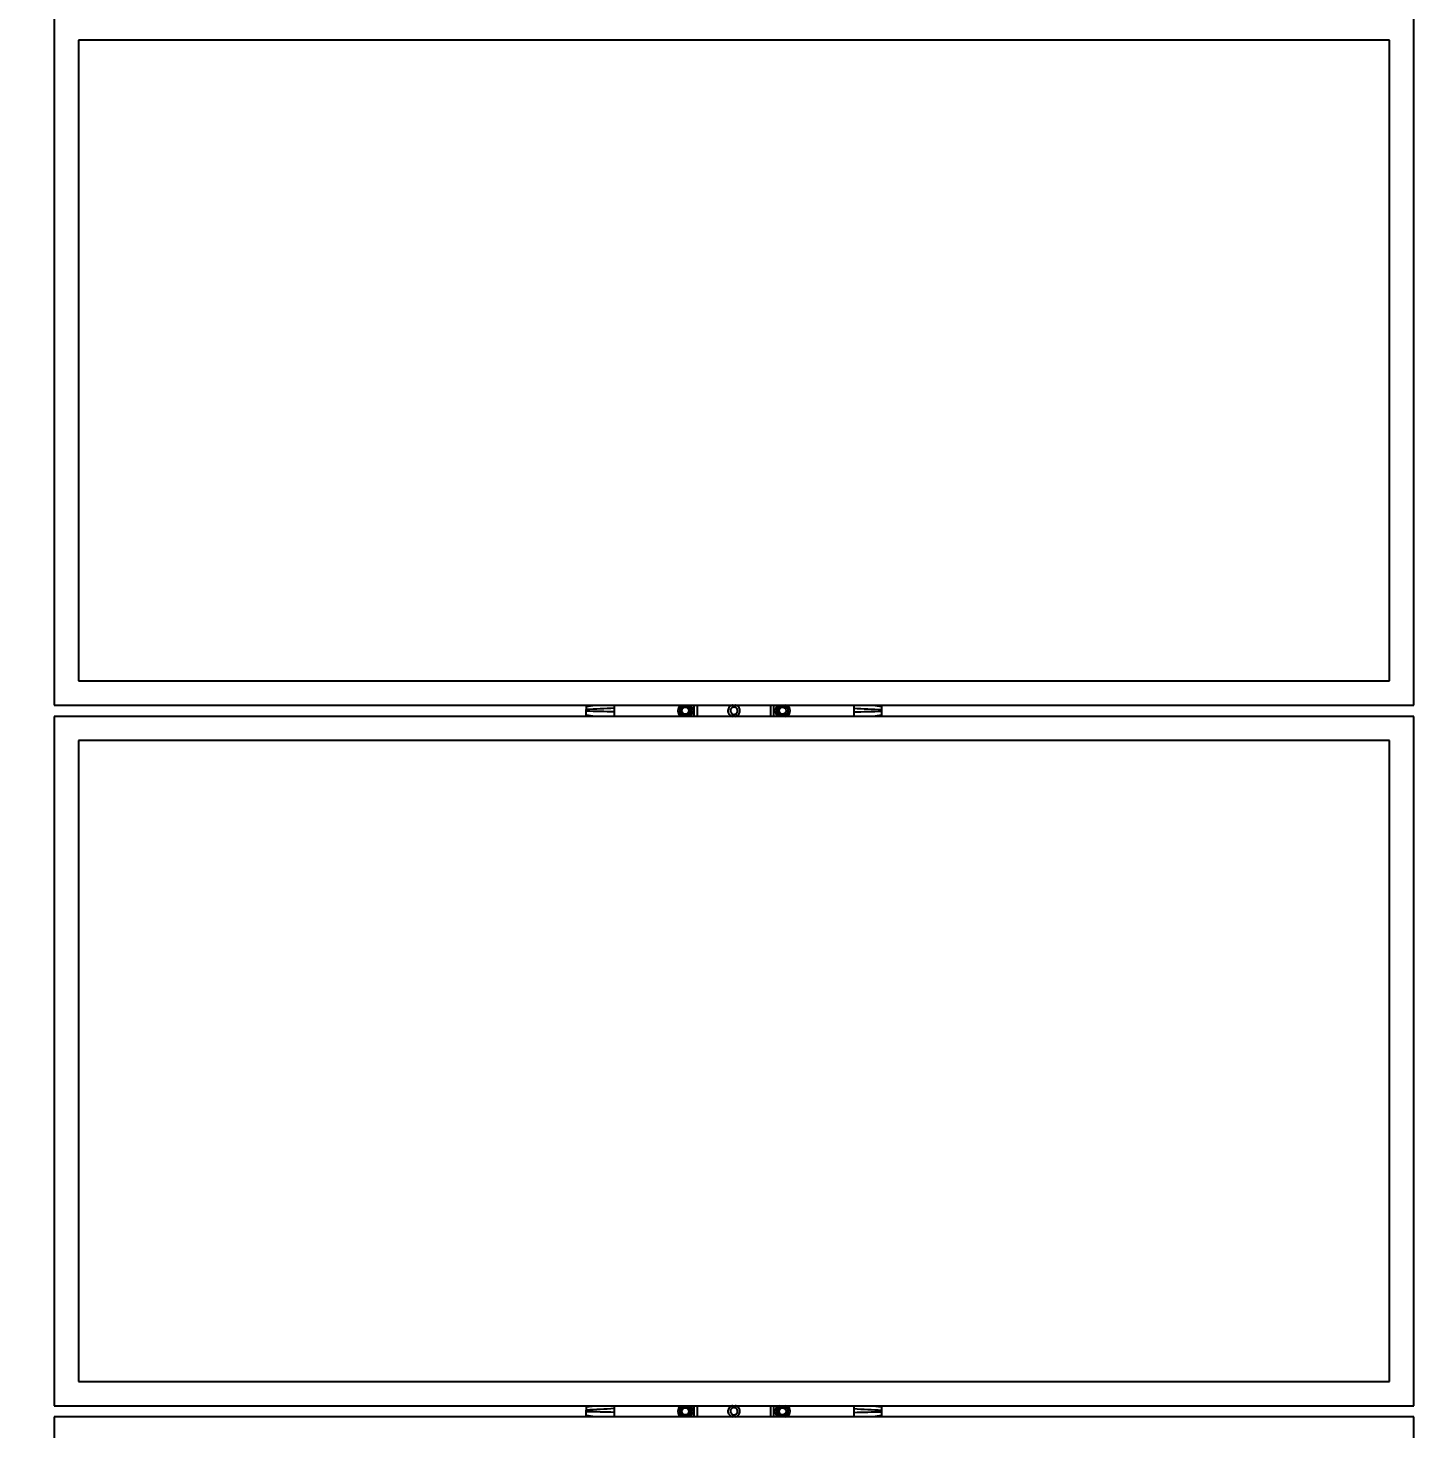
# Model space of a CAD drawing. Header units: feet. Extents: x -21 to 5170, y -254 to 1413.
# Drawn here: x 689.7 to 781.8, y -57.3 to 34.9 of the extents above; entities that cross this region are included whole.
import ezdxf
from ezdxf import colors
from ezdxf.entities.mleader import LeaderData, LeaderLine
from ezdxf.math import Vec2, Vec3

# ---------------------------------------------------------------- set-up
doc = ezdxf.new("R2010")
doc.units = ezdxf.units.FT
doc.header["$MEASUREMENT"] = 0
doc.layers.add('E-ARRY-TABL', color=9, linetype='Continuous')
doc.layers.add('G-NPLT', color=67, linetype='Continuous', plot=False)
doc.styles.add('NEI-A', font='arial.ttf')

msp = doc.modelspace()

# ---------------------------------------------------------------- linework, layer by layer
at = {"layer": 'E-ARRY-TABL'}
for p, q in [((691.43656, 35.73958), (691.43656, -9.67121)), ((780.97639, -9.67121), (780.97639, 35.73958)), ((693.03876, 34.13738), (693.03876, -8.06902)), ((779.37419, 34.13738), (693.03876, 34.13738)), ((779.37419, -8.06902), (779.37419, 34.13738)), ((693.03876, -8.06902), (779.37419, -8.06902)), ((691.43656, -9.67121), (780.97639, -9.67121)), ((726.47886, -9.75084), (727.06491, -9.67121)), ((732.66805, -9.67919), (732.67681, -9.67121)), ((733.04274, -9.67121), (733.17131, -9.74583)), ((733.18062, -9.67121), (733.20658, -9.68505)), ((739.07921, -9.67699), (739.08559, -9.67121)), ((745.34805, -9.67121), (745.93409, -9.75084)), ((691.43656, -10.40365), (691.43656, -55.81444)), ((780.97639, -10.40365), (691.43656, -10.40365)), ((727.06564, -10.40365), (726.47886, -10.32402)), ((733.33612, -10.39567), (733.32736, -10.40365)), ((739.23234, -10.40365), (739.20405, -10.38845)), ((739.37038, -10.40489), (739.23972, -10.32791)), ((739.74253, -10.39787), (739.73614, -10.40365)), ((745.93409, -10.32402), (745.34731, -10.40365)), ((780.97639, -55.81444), (780.97639, -10.40365)), ((779.37419, -12.00584), (693.03876, -12.00584)), ((693.03876, -12.00584), (693.03876, -54.21224)), ((779.37419, -54.21224), (779.37419, -12.00584)), ((693.03876, -54.21224), (779.37419, -54.21224)), ((691.43656, -55.81444), (780.97639, -55.81444)), ((726.47886, -55.89406), (727.06491, -55.81444)), ((732.66805, -55.82241), (732.67681, -55.81444)), ((733.04274, -55.81444), (733.17131, -55.88905)), ((733.18062, -55.81444), (733.20658, -55.82827)), ((739.07921, -55.82021), (739.08559, -55.81444)), ((745.34805, -55.81444), (745.93409, -55.89406)), ((691.43656, -56.54687), (691.43656, -101.95766)), ((780.97639, -56.54687), (691.43656, -56.54687)), ((727.06564, -56.54687), (726.47886, -56.46724)), ((733.33612, -56.53889), (733.32736, -56.54687)), ((739.23234, -56.54687), (739.20405, -56.53167)), ((739.36827, -56.54687), (739.23972, -56.47113)), ((739.74253, -56.5411), (739.73614, -56.54687)), ((745.93409, -56.46724), (745.34731, -56.54687)), ((780.97639, -101.95766), (780.97639, -56.54687))]:
    msp.add_line(p, q, dxfattribs=at)
for centre, radius in [((733.00209, -10.03743), 0.33715), ((733.00209, -10.03743), 0.24051), ((733.00209, -10.03743), 0.22889), ((739.41087, -10.03743), 0.33715), ((739.41087, -10.03743), 0.24051), ((739.41087, -10.03743), 0.22889), ((733.00209, -56.18065), 0.33715), ((733.00209, -56.18065), 0.24051), ((733.00209, -56.18065), 0.22889), ((739.41087, -56.18065), 0.33715), ((739.41087, -56.18065), 0.24051), ((739.41087, -56.18065), 0.22889)]:
    msp.add_circle(centre, radius, dxfattribs=at)
for centre, radius, start, end in [((733.00209, -10.03743), 0.48981, 132.9975613, 228.3883683), ((733.00209, -10.03743), 0.40742, 115.9892336, 244.0107664), ((733.00209, -10.03743), 0.40742, 295.9892336, 59.8725613), ((733.00209, -10.03743), 0.48981, 312.9975613, 48.3883881), ((739.41087, -10.03743), 0.48981, 132.6184959, 228.3883683), ((739.41087, -10.03743), 0.40742, 115.9892336, 239.4934959), ((739.41087, -10.03743), 0.40742, 295.9892336, 64.0107664), ((739.41087, -10.03743), 0.48981, 312.6184959, 48.3883881), ((733.00209, -56.18065), 0.48981, 132.9975613, 228.3883683), ((733.00209, -56.18065), 0.40742, 115.9892336, 244.0107664), ((733.00209, -56.18065), 0.40742, 295.9892336, 59.8725613), ((733.00209, -56.18065), 0.48981, 312.9975613, 48.3883881), ((739.41087, -56.18065), 0.48981, 132.6184959, 228.3883683), ((739.41087, -56.18065), 0.40742, 115.9892336, 239.4934959), ((739.41087, -56.18065), 0.40742, 295.9892336, 64.0107664), ((739.41087, -56.18065), 0.48981, 312.6184959, 48.3883881)]:
    msp.add_arc(centre, radius, start, end, dxfattribs=at)
for points, knots in [([(726.47886, -9.67121), (726.47886, -9.67968), (726.47886, -9.72136), (726.47886, -9.73777), (726.47886, -9.75084)], [0, 0, 0, 0, 0.20325176, 1, 1, 1, 1]), ([(726.47886, -9.75084), (726.47886, -9.76577), (726.47886, -9.79394), (726.47886, -9.82592), (726.47886, -9.85216), (726.47886, -9.89561), (726.47886, -9.93452), (726.47886, -9.95685), (726.47886, -9.9592)], [0, 0, 0, 0, 0.33678176, 0.63541447, 0.76243525, 0.8746394, 0.98681762, 1, 1, 1, 1]), ([(728.31681, -9.8619), (728.01073, -9.88227), (727.39861, -9.92302), (726.78543, -9.94714), (726.47886, -9.9592)], [0, 0, 0, 0, 0.50005003, 1, 1, 1, 1]), ([(726.47886, -10.06723), (726.47886, -10.064), (726.47886, -10.05945), (726.47886, -10.05223), (726.47886, -10.04776), (726.47886, -10.04414), (726.47886, -10.04269), (726.47886, -10.0398), (726.47886, -10.03503), (726.47886, -10.02838), (726.47886, -10.01981), (726.47886, -10.00624), (726.47886, -9.98572), (726.47886, -9.9689), (726.47886, -9.9592)], [0, 0, 0, 0, 0.08879268, 0.12526657, 0.19819658, 0.21143495, 0.2246733, 0.23791163, 0.29086497, 0.35553149, 0.42020743, 0.52626341, 0.72662599, 1, 1, 1, 1]), ([(728.31659, -10.11587), (728.01043, -10.10513), (727.39814, -10.08366), (726.78527, -10.07271), (726.47886, -10.06723)], [0, 0, 0, 0, 0.5000369, 1, 1, 1, 1]), ([(726.47886, -10.32402), (726.47886, -10.31897), (726.47886, -10.28947), (726.47886, -10.26297), (726.47886, -10.21728), (726.47886, -10.17535), (726.47886, -10.12413), (726.47886, -10.08637), (726.47886, -10.06723)], [0, 0, 0, 0, 0.10440808, 0.6100925, 0.71322901, 0.81638141, 0.90695804, 1, 1, 1, 1]), ([(728.31659, -10.11587), (728.3167, -10.14441), (728.31693, -10.20581), (728.31664, -10.29166), (728.31589, -10.36211), (728.31504, -10.39122), (728.31468, -10.40365)], [0, 0, 0, 0, 0.23768233, 0.51129798, 0.79146028, 1, 1, 1, 1]), ([(728.31469, -9.67121), (728.31504, -9.68371), (728.31584, -9.712), (728.31661, -9.77725), (728.31674, -9.8338), (728.31681, -9.8619)], [0, 0, 0, 0, 0.28487701, 0.64472297, 1, 1, 1, 1]), ([(728.31681, -9.8619), (728.31673, -9.90121), (728.31664, -9.94821), (728.31635, -10.00359), (728.3163, -10.0285), (728.31629, -10.04957), (728.31636, -10.06484), (728.31636, -10.07581), (728.31645, -10.09182), (728.31654, -10.10678), (728.31659, -10.11587)], [0, 0, 0, 0, 0.47390056, 0.56658419, 0.64609734, 0.76528998, 0.81285189, 0.82468891, 0.89350459, 1, 1, 1, 1]), ([(732.66451, -10.23133), (732.66458, -10.19972), (732.66472, -10.13591), (732.66487, -10.06996), (732.66494, -10.03668)], [0, 0, 0, 0, 0.49545796, 1, 1, 1, 1]), ([(732.66494, -10.03668), (732.66495, -10.03206), (732.6651, -9.96633), (732.66524, -9.90192), (732.66537, -9.84203)], [0, 0, 0, 0, 0.07022032, 1, 1, 1, 1]), ([(732.66537, -9.84203), (732.69278, -9.82628), (732.74811, -9.7945), (732.80531, -9.76165), (732.83416, -9.74508)], [0, 0, 0, 0, 0.49545796, 1, 1, 1, 1]), ([(732.83416, -9.74508), (732.83817, -9.74278), (732.88158, -9.71784), (732.92413, -9.6934), (732.96276, -9.67121)], [0, 0, 0, 0, 0.09219659, 1, 1, 1, 1]), ([(733.17131, -9.74583), (733.18516, -9.75387), (733.24214, -9.78693), (733.29765, -9.81915), (733.33967, -9.84353)], [0, 0, 0, 0, 0.24316571, 1, 1, 1, 1]), ([(733.33923, -10.03818), (733.33922, -10.04279), (733.33908, -10.10853), (733.33893, -10.17294), (733.3388, -10.23283)], [0, 0, 0, 0, 0.07022032, 1, 1, 1, 1]), ([(733.33967, -9.84353), (733.3396, -9.87514), (733.33945, -9.93894), (733.33931, -10.0049), (733.33923, -10.03818)], [0, 0, 0, 0, 0.49545796, 1, 1, 1, 1]), ([(733.56953, -9.67121), (733.56975, -9.69977), (733.5716, -9.9439), (733.57027, -10.18805), (733.5691, -10.40365)], [0, 0, 0, 0, 0.11695965, 1, 1, 1, 1]), ([(733.7978, -10.40365), (733.79862, -10.18758), (733.79954, -9.94343), (733.79807, -9.6993), (733.7979, -9.67121)], [0, 0, 0, 0, 0.88496735, 1, 1, 1, 1]), ([(736.13535, -9.67121), (736.11578, -9.67346), (736.05271, -9.68068), (735.95766, -9.73606), (735.86635, -9.82942), (735.81334, -9.94936), (735.80502, -10.07868), (735.84196, -10.20317), (735.91979, -10.3074), (736.01958, -10.37991), (736.09556, -10.39647), (736.12849, -10.40365)], [0, 0, 0, 0, 0.05546714, 0.17874011, 0.30106824, 0.42207478, 0.54148605, 0.66055055, 0.78149386, 0.90531594, 1, 1, 1, 1]), ([(736.4382, -9.9852), (736.44155, -10.01166), (736.44724, -10.05646), (736.42984, -10.12678), (736.3944, -10.1901), (736.33358, -10.24336), (736.25877, -10.27374), (736.17772, -10.2778), (736.09973, -10.25472), (736.03404, -10.20728), (735.98781, -10.14113), (735.96582, -10.0633), (735.97073, -9.98231), (735.99184, -9.93225), (736.02041, -9.8874), (736.05667, -9.84732), (736.12746, -9.80869), (736.20735, -9.79536), (736.28758, -9.80927), (736.35801, -9.849), (736.41306, -9.90916), (736.42984, -9.9599), (736.4382, -9.9852)], [0, 0, 0, 0, 0.05318276, 0.09005186, 0.14393099, 0.19750813, 0.25069383, 0.30399741, 0.357752, 0.41158851, 0.46500708, 0.51815786, 0.57160806, 0.62534802, 0.6254612, 0.67918991, 0.73247166, 0.7856688, 0.83927645, 0.89315627, 0.94674062, 1, 1, 1, 1]), ([(736.60016, -10.08015), (736.60085, -10.03775), (736.60224, -9.95265), (736.54818, -9.83277), (736.45881, -9.73847), (736.36256, -9.68144), (736.29774, -9.6737), (736.27686, -9.67121)], [0, 0, 0, 0, 0.21832836, 0.43818827, 0.66225644, 0.89122321, 1, 1, 1, 1]), ([(736.29863, -10.40365), (736.33846, -10.39125), (736.42004, -10.36588), (736.51859, -10.28037), (736.58087, -10.1801), (736.59461, -10.10893), (736.60016, -10.08015)], [0, 0, 0, 0, 0.26374459, 0.54015918, 0.81403697, 1, 1, 1, 1]), ([(738.61501, -9.67121), (738.61433, -9.89053), (738.61358, -10.13468), (738.61485, -10.37881), (738.61498, -10.40365)], [0, 0, 0, 0, 0.89827738, 1, 1, 1, 1]), ([(738.84341, -10.40365), (738.84321, -10.37831), (738.84133, -10.13418), (738.84267, -9.89003), (738.84387, -9.67121)], [0, 0, 0, 0, 0.10376783, 1, 1, 1, 1]), ([(739.07201, -10.22909), (739.07229, -10.19748), (739.07286, -10.13368), (739.07344, -10.06773), (739.07373, -10.03445)], [0, 0, 0, 0, 0.49545796, 1, 1, 1, 1]), ([(739.07373, -10.03445), (739.07377, -10.02983), (739.07435, -9.9641), (739.07492, -9.89969), (739.07545, -9.8398)], [0, 0, 0, 0, 0.07022032, 1, 1, 1, 1]), ([(739.07545, -9.8398), (739.10297, -9.82424), (739.15851, -9.79283), (739.21592, -9.76036), (739.24488, -9.74397)], [0, 0, 0, 0, 0.49545796, 1, 1, 1, 1]), ([(739.24488, -9.74397), (739.2489, -9.7417), (739.29233, -9.71713), (739.33489, -9.69306), (739.37352, -9.67121)], [0, 0, 0, 0, 0.09251655, 1, 1, 1, 1]), ([(739.45347, -9.67121), (739.48237, -9.68824), (739.52473, -9.7132), (739.56821, -9.73882), (739.58202, -9.74695)], [0, 0, 0, 0, 0.68234647, 1, 1, 1, 1]), ([(739.58202, -9.74695), (739.626, -9.77287), (739.68279, -9.80633), (739.73741, -9.83851), (739.74972, -9.84576)], [0, 0, 0, 0, 0.77461933, 1, 1, 1, 1]), ([(739.748, -10.04041), (739.74796, -10.04503), (739.74738, -10.11075), (739.74681, -10.17517), (739.74628, -10.23505)], [0, 0, 0, 0, 0.07022032, 1, 1, 1, 1]), ([(739.74972, -9.84576), (739.74944, -9.87738), (739.74888, -9.94118), (739.7483, -10.00713), (739.748, -10.04041)], [0, 0, 0, 0, 0.49545796, 1, 1, 1, 1]), ([(744.09636, -10.11587), (744.09624, -10.1489), (744.09599, -10.22002), (744.09649, -10.31449), (744.09733, -10.37851), (744.09814, -10.39863), (744.09834, -10.40365)], [0, 0, 0, 0, 0.27287863, 0.58761891, 0.89709364, 1, 1, 1, 1]), ([(744.09835, -9.67121), (744.09815, -9.67624), (744.09735, -9.6964), (744.09645, -9.75965), (744.09625, -9.82762), (744.09614, -9.8619)], [0, 0, 0, 0, 0.14153086, 0.56714468, 1, 1, 1, 1]), ([(744.09614, -9.8619), (744.09622, -9.90121), (744.09632, -9.94821), (744.0966, -10.00359), (744.09665, -10.0285), (744.09666, -10.04957), (744.0966, -10.06484), (744.09659, -10.07581), (744.09651, -10.09182), (744.09642, -10.10678), (744.09636, -10.11587)], [0, 0, 0, 0, 0.47390056, 0.56658419, 0.64609734, 0.76528998, 0.81285189, 0.82468891, 0.89350459, 1, 1, 1, 1]), ([(744.09614, -9.8619), (744.40223, -9.88227), (745.01434, -9.92302), (745.62753, -9.94714), (745.93409, -9.9592)], [0, 0, 0, 0, 0.50005003, 1, 1, 1, 1]), ([(744.09636, -10.11587), (744.40253, -10.10513), (745.01481, -10.08366), (745.62768, -10.07271), (745.93409, -10.06723)], [0, 0, 0, 0, 0.5000369, 1, 1, 1, 1]), ([(745.93409, -9.75084), (745.93409, -9.73712), (745.93409, -9.72058), (745.93409, -9.67841), (745.93409, -9.67121)], [0, 0, 0, 0, 0.82924583, 1, 1, 1, 1]), ([(745.93409, -9.75084), (745.93409, -9.76591), (745.93409, -9.79572), (745.93409, -9.82472), (745.93409, -9.85931), (745.93409, -9.90535), (745.93409, -9.94201), (745.93409, -9.9592)], [0, 0, 0, 0, 0.33226531, 0.65749152, 0.78830451, 0.90070504, 1, 1, 1, 1]), ([(745.93409, -9.9592), (745.93409, -9.97251), (745.93409, -9.99099), (745.93409, -10.01132), (745.93409, -10.01931), (745.93409, -10.02729), (745.93409, -10.0346), (745.93409, -10.04125), (745.93409, -10.04291), (745.93409, -10.04524), (745.93409, -10.04823), (745.93409, -10.05354), (745.93409, -10.05989), (745.93409, -10.06488), (745.93409, -10.06723)], [0, 0, 0, 0, 0.37846039, 0.52505981, 0.56152037, 0.59798215, 0.74387586, 0.76219315, 0.78042261, 0.78953734, 0.82599699, 0.8624566, 0.93540184, 1, 1, 1, 1]), ([(745.93409, -10.06723), (745.93409, -10.08593), (745.93409, -10.12585), (745.93409, -10.1788), (745.93409, -10.22225), (745.93409, -10.2492), (745.93409, -10.28094), (745.93409, -10.30927), (745.93409, -10.32402)], [0, 0, 0, 0, 0.0909871, 0.19422226, 0.29748069, 0.41285151, 0.69427365, 1, 1, 1, 1]), ([(726.47886, -10.32402), (726.47886, -10.33774), (726.47886, -10.35428), (726.47886, -10.39645), (726.47886, -10.40365)], [0, 0, 0, 0, 0.82924583, 1, 1, 1, 1]), ([(732.83286, -10.32903), (732.78871, -10.30341), (732.7317, -10.27033), (732.67687, -10.2385), (732.66451, -10.23133)], [0, 0, 0, 0, 0.77461933, 1, 1, 1, 1]), ([(732.96144, -10.40365), (732.93258, -10.3869), (732.89021, -10.36231), (732.84673, -10.33708), (732.83286, -10.32903)], [0, 0, 0, 0, 0.68117419, 1, 1, 1, 1]), ([(733.17001, -10.32978), (733.16601, -10.33208), (733.12259, -10.35702), (733.08004, -10.38146), (733.04142, -10.40365)], [0, 0, 0, 0, 0.09219659, 1, 1, 1, 1]), ([(733.3388, -10.23283), (733.31139, -10.24858), (733.25606, -10.28036), (733.19887, -10.31321), (733.17001, -10.32978)], [0, 0, 0, 0, 0.49545796, 1, 1, 1, 1]), ([(739.23972, -10.32791), (739.22592, -10.31977), (739.16917, -10.28634), (739.11387, -10.25375), (739.07201, -10.22909)], [0, 0, 0, 0, 0.24316571, 1, 1, 1, 1]), ([(739.57685, -10.33089), (739.57284, -10.33316), (739.5294, -10.35773), (739.48684, -10.3818), (739.44822, -10.40365)], [0, 0, 0, 0, 0.09251655, 1, 1, 1, 1]), ([(739.74628, -10.23505), (739.71877, -10.25062), (739.66323, -10.28203), (739.60582, -10.3145), (739.57685, -10.33089)], [0, 0, 0, 0, 0.49545796, 1, 1, 1, 1]), ([(745.93409, -10.40365), (745.93409, -10.39517), (745.93409, -10.3535), (745.93409, -10.33709), (745.93409, -10.32402)], [0, 0, 0, 0, 0.20325176, 1, 1, 1, 1]), ([(726.47886, -55.81444), (726.47886, -55.82291), (726.47886, -55.86459), (726.47886, -55.88099), (726.47886, -55.89406)], [0, 0, 0, 0, 0.20325176, 1, 1, 1, 1]), ([(726.47886, -55.89406), (726.47886, -55.90899), (726.47886, -55.93716), (726.47886, -55.96915), (726.47886, -55.99538), (726.47886, -56.03883), (726.47886, -56.07774), (726.47886, -56.10007), (726.47886, -56.10242)], [0, 0, 0, 0, 0.33678176, 0.63541447, 0.76243525, 0.8746394, 0.98681762, 1, 1, 1, 1]), ([(728.31681, -56.00512), (728.01073, -56.02549), (727.39861, -56.06624), (726.78543, -56.09036), (726.47886, -56.10242)], [0, 0, 0, 0, 0.50005003, 1, 1, 1, 1]), ([(726.47886, -56.21045), (726.47886, -56.20723), (726.47886, -56.20268), (726.47886, -56.19545), (726.47886, -56.19098), (726.47886, -56.18736), (726.47886, -56.18591), (726.47886, -56.18302), (726.47886, -56.17825), (726.47886, -56.17161), (726.47886, -56.16303), (726.47886, -56.14946), (726.47886, -56.12895), (726.47886, -56.11213), (726.47886, -56.10242)], [0, 0, 0, 0, 0.08879268, 0.12526657, 0.19819658, 0.21143495, 0.2246733, 0.23791163, 0.29086497, 0.35553149, 0.42020743, 0.52626341, 0.72662599, 1, 1, 1, 1]), ([(728.31659, -56.25909), (728.01043, -56.24835), (727.39814, -56.22689), (726.78527, -56.21593), (726.47886, -56.21045)], [0, 0, 0, 0, 0.5000369, 1, 1, 1, 1]), ([(726.47886, -56.46724), (726.47886, -56.46219), (726.47886, -56.43269), (726.47886, -56.40619), (726.47886, -56.3605), (726.47886, -56.31858), (726.47886, -56.26735), (726.47886, -56.22959), (726.47886, -56.21045)], [0, 0, 0, 0, 0.10440808, 0.6100925, 0.71322901, 0.81638141, 0.90695804, 1, 1, 1, 1]), ([(728.31659, -56.25909), (728.3167, -56.28763), (728.31693, -56.34903), (728.31664, -56.43488), (728.31589, -56.50534), (728.31504, -56.53445), (728.31468, -56.54687)], [0, 0, 0, 0, 0.23768233, 0.51129798, 0.79146028, 1, 1, 1, 1]), ([(728.31469, -55.81444), (728.31504, -55.82694), (728.31584, -55.85523), (728.31661, -55.92047), (728.31674, -55.97702), (728.31681, -56.00512)], [0, 0, 0, 0, 0.28487701, 0.64472297, 1, 1, 1, 1]), ([(728.31681, -56.00512), (728.31673, -56.04443), (728.31664, -56.09143), (728.31635, -56.14681), (728.3163, -56.17172), (728.31629, -56.19279), (728.31636, -56.20806), (728.31636, -56.21903), (728.31645, -56.23505), (728.31654, -56.25), (728.31659, -56.25909)], [0, 0, 0, 0, 0.47390056, 0.56658419, 0.64609734, 0.76528998, 0.81285189, 0.82468891, 0.89350459, 1, 1, 1, 1]), ([(732.66451, -56.37455), (732.66458, -56.34294), (732.66472, -56.27914), (732.66487, -56.21318), (732.66494, -56.1799)], [0, 0, 0, 0, 0.49545796, 1, 1, 1, 1]), ([(732.66494, -56.1799), (732.66495, -56.17529), (732.6651, -56.10956), (732.66524, -56.04514), (732.66537, -55.98525)], [0, 0, 0, 0, 0.07022032, 1, 1, 1, 1]), ([(732.66537, -55.98525), (732.69278, -55.96951), (732.74811, -55.93773), (732.80531, -55.90487), (732.83416, -55.8883)], [0, 0, 0, 0, 0.49545796, 1, 1, 1, 1]), ([(732.83416, -55.8883), (732.83817, -55.886), (732.88158, -55.86106), (732.92413, -55.83662), (732.96276, -55.81444)], [0, 0, 0, 0, 0.09219659, 1, 1, 1, 1]), ([(733.17131, -55.88905), (733.18516, -55.89709), (733.24214, -55.93015), (733.29765, -55.96237), (733.33967, -55.98675)], [0, 0, 0, 0, 0.24316571, 1, 1, 1, 1]), ([(733.33923, -56.1814), (733.33922, -56.18602), (733.33908, -56.25175), (733.33893, -56.31616), (733.3388, -56.37605)], [0, 0, 0, 0, 0.07022032, 1, 1, 1, 1]), ([(733.33967, -55.98675), (733.3396, -56.01836), (733.33945, -56.08217), (733.33931, -56.14812), (733.33923, -56.1814)], [0, 0, 0, 0, 0.49545796, 1, 1, 1, 1]), ([(733.56953, -55.81444), (733.56975, -55.84299), (733.5716, -56.08712), (733.57027, -56.33127), (733.5691, -56.54687)], [0, 0, 0, 0, 0.11695965, 1, 1, 1, 1]), ([(733.7978, -56.54687), (733.79862, -56.3308), (733.79954, -56.08665), (733.79807, -55.84252), (733.7979, -55.81444)], [0, 0, 0, 0, 0.88496735, 1, 1, 1, 1]), ([(736.13535, -55.81444), (736.11578, -55.81668), (736.05271, -55.8239), (735.95766, -55.87928), (735.86635, -55.97264), (735.81334, -56.09258), (735.80502, -56.22191), (735.84196, -56.34639), (735.91979, -56.45062), (736.01958, -56.52313), (736.09556, -56.53969), (736.12849, -56.54687)], [0, 0, 0, 0, 0.05546714, 0.17874011, 0.30106824, 0.42207478, 0.54148605, 0.66055055, 0.78149386, 0.90531594, 1, 1, 1, 1]), ([(736.4382, -56.12842), (736.44155, -56.15488), (736.44724, -56.19969), (736.42984, -56.27001), (736.3944, -56.33333), (736.33358, -56.38659), (736.25877, -56.41697), (736.17772, -56.42103), (736.09973, -56.39794), (736.03404, -56.3505), (735.98781, -56.28436), (735.96582, -56.20653), (735.97073, -56.12553), (735.99184, -56.07547), (736.02041, -56.03062), (736.05667, -55.99054), (736.12746, -55.95191), (736.20735, -55.93858), (736.28758, -55.95249), (736.35801, -55.99222), (736.41306, -56.05238), (736.42984, -56.10313), (736.4382, -56.12842)], [0, 0, 0, 0, 0.05318276, 0.09005186, 0.14393099, 0.19750813, 0.25069383, 0.30399741, 0.357752, 0.41158851, 0.46500708, 0.51815786, 0.57160806, 0.62534802, 0.6254612, 0.67918991, 0.73247166, 0.7856688, 0.83927645, 0.89315627, 0.94674062, 1, 1, 1, 1]), ([(736.60016, -56.22337), (736.60085, -56.18097), (736.60224, -56.09588), (736.54818, -55.97599), (736.45881, -55.88169), (736.36256, -55.82466), (736.29774, -55.81693), (736.27686, -55.81444)], [0, 0, 0, 0, 0.21832836, 0.43818827, 0.66225644, 0.89122321, 1, 1, 1, 1]), ([(736.29863, -56.54687), (736.33846, -56.53448), (736.42004, -56.5091), (736.51859, -56.42359), (736.58087, -56.32332), (736.59461, -56.25215), (736.60016, -56.22337)], [0, 0, 0, 0, 0.26374459, 0.54015918, 0.81403697, 1, 1, 1, 1]), ([(738.61501, -55.81444), (738.61433, -56.03375), (738.61358, -56.2779), (738.61485, -56.52203), (738.61498, -56.54687)], [0, 0, 0, 0, 0.89827738, 1, 1, 1, 1]), ([(738.84341, -56.54687), (738.84321, -56.52154), (738.84133, -56.27741), (738.84267, -56.03325), (738.84387, -55.81444)], [0, 0, 0, 0, 0.10376783, 1, 1, 1, 1]), ([(739.07201, -56.37232), (739.07229, -56.34071), (739.07286, -56.2769), (739.07344, -56.21095), (739.07373, -56.17767)], [0, 0, 0, 0, 0.49545796, 1, 1, 1, 1]), ([(739.07373, -56.17767), (739.07377, -56.17306), (739.07435, -56.10733), (739.07492, -56.04292), (739.07545, -55.98303)], [0, 0, 0, 0, 0.07022032, 1, 1, 1, 1]), ([(739.07545, -55.98303), (739.10297, -55.96746), (739.15851, -55.93605), (739.21592, -55.90358), (739.24488, -55.8872)], [0, 0, 0, 0, 0.49545796, 1, 1, 1, 1]), ([(739.24488, -55.8872), (739.2489, -55.88492), (739.29233, -55.86036), (739.33489, -55.83628), (739.37352, -55.81444)], [0, 0, 0, 0, 0.09251655, 1, 1, 1, 1]), ([(739.45347, -55.81444), (739.48237, -55.83147), (739.52473, -55.85643), (739.56821, -55.88204), (739.58202, -55.89018)], [0, 0, 0, 0, 0.68234647, 1, 1, 1, 1]), ([(739.58202, -55.89018), (739.626, -55.91609), (739.68279, -55.94955), (739.73741, -55.98173), (739.74972, -55.98899)], [0, 0, 0, 0, 0.77461933, 1, 1, 1, 1]), ([(739.748, -56.18363), (739.74796, -56.18825), (739.74738, -56.25398), (739.74681, -56.31839), (739.74628, -56.37828)], [0, 0, 0, 0, 0.07022032, 1, 1, 1, 1]), ([(739.74972, -55.98899), (739.74944, -56.0206), (739.74888, -56.0844), (739.7483, -56.15036), (739.748, -56.18363)], [0, 0, 0, 0, 0.49545796, 1, 1, 1, 1]), ([(744.09636, -56.25909), (744.09624, -56.29212), (744.09599, -56.36325), (744.09649, -56.45771), (744.09733, -56.52173), (744.09814, -56.54185), (744.09834, -56.54687)], [0, 0, 0, 0, 0.27287863, 0.58761891, 0.89709364, 1, 1, 1, 1]), ([(744.09835, -55.81444), (744.09815, -55.81947), (744.09735, -55.83962), (744.09645, -55.90288), (744.09625, -55.97085), (744.09614, -56.00512)], [0, 0, 0, 0, 0.14153086, 0.56714468, 1, 1, 1, 1]), ([(744.09614, -56.00512), (744.09622, -56.04443), (744.09632, -56.09143), (744.0966, -56.14681), (744.09665, -56.17172), (744.09666, -56.19279), (744.0966, -56.20806), (744.09659, -56.21903), (744.09651, -56.23505), (744.09642, -56.25), (744.09636, -56.25909)], [0, 0, 0, 0, 0.47390056, 0.56658419, 0.64609734, 0.76528998, 0.81285189, 0.82468891, 0.89350459, 1, 1, 1, 1]), ([(744.09614, -56.00512), (744.40223, -56.02549), (745.01434, -56.06624), (745.62753, -56.09036), (745.93409, -56.10242)], [0, 0, 0, 0, 0.50005003, 1, 1, 1, 1]), ([(744.09636, -56.25909), (744.40253, -56.24835), (745.01481, -56.22689), (745.62768, -56.21593), (745.93409, -56.21045)], [0, 0, 0, 0, 0.5000369, 1, 1, 1, 1]), ([(745.93409, -55.89406), (745.93409, -55.88034), (745.93409, -55.8638), (745.93409, -55.82164), (745.93409, -55.81444)], [0, 0, 0, 0, 0.82924583, 1, 1, 1, 1]), ([(745.93409, -55.89406), (745.93409, -55.90913), (745.93409, -55.93895), (745.93409, -55.96794), (745.93409, -56.00253), (745.93409, -56.04858), (745.93409, -56.08523), (745.93409, -56.10242)], [0, 0, 0, 0, 0.33226531, 0.65749152, 0.78830451, 0.90070504, 1, 1, 1, 1]), ([(745.93409, -56.10242), (745.93409, -56.11574), (745.93409, -56.13421), (745.93409, -56.15454), (745.93409, -56.16253), (745.93409, -56.17051), (745.93409, -56.17782), (745.93409, -56.18447), (745.93409, -56.18614), (745.93409, -56.18846), (745.93409, -56.19145), (745.93409, -56.19677), (745.93409, -56.20311), (745.93409, -56.20811), (745.93409, -56.21045)], [0, 0, 0, 0, 0.37846039, 0.52505981, 0.56152037, 0.59798215, 0.74387586, 0.76219315, 0.78042261, 0.78953734, 0.82599699, 0.8624566, 0.93540184, 1, 1, 1, 1]), ([(745.93409, -56.21045), (745.93409, -56.22916), (745.93409, -56.26908), (745.93409, -56.32202), (745.93409, -56.36547), (745.93409, -56.39243), (745.93409, -56.42416), (745.93409, -56.45249), (745.93409, -56.46724)], [0, 0, 0, 0, 0.0909871, 0.19422226, 0.29748069, 0.41285151, 0.69427365, 1, 1, 1, 1]), ([(726.47886, -56.46724), (726.47886, -56.48096), (726.47886, -56.49751), (726.47886, -56.53967), (726.47886, -56.54687)], [0, 0, 0, 0, 0.82924583, 1, 1, 1, 1]), ([(732.83286, -56.47226), (732.78871, -56.44663), (732.7317, -56.41355), (732.67687, -56.38173), (732.66451, -56.37455)], [0, 0, 0, 0, 0.77461933, 1, 1, 1, 1]), ([(732.96144, -56.54687), (732.93258, -56.53012), (732.89021, -56.50553), (732.84673, -56.4803), (732.83286, -56.47226)], [0, 0, 0, 0, 0.68117419, 1, 1, 1, 1]), ([(733.17001, -56.473), (733.16601, -56.4753), (733.12259, -56.50024), (733.08004, -56.52468), (733.04142, -56.54687)], [0, 0, 0, 0, 0.09219659, 1, 1, 1, 1]), ([(733.3388, -56.37605), (733.31139, -56.3918), (733.25606, -56.42358), (733.19887, -56.45643), (733.17001, -56.473)], [0, 0, 0, 0, 0.49545796, 1, 1, 1, 1]), ([(739.23972, -56.47113), (739.22592, -56.463), (739.16917, -56.42956), (739.11387, -56.39698), (739.07201, -56.37232)], [0, 0, 0, 0, 0.24316571, 1, 1, 1, 1]), ([(739.57685, -56.47411), (739.57284, -56.47638), (739.5294, -56.50095), (739.48684, -56.52502), (739.44822, -56.54687)], [0, 0, 0, 0, 0.09251655, 1, 1, 1, 1]), ([(739.74628, -56.37828), (739.71877, -56.39384), (739.66323, -56.42525), (739.60582, -56.45773), (739.57685, -56.47411)], [0, 0, 0, 0, 0.49545796, 1, 1, 1, 1]), ([(745.93409, -56.54687), (745.93409, -56.5384), (745.93409, -56.49672), (745.93409, -56.48031), (745.93409, -56.46724)], [0, 0, 0, 0, 0.20325176, 1, 1, 1, 1])]:
    msp.add_open_spline(points, degree=3, knots=knots, dxfattribs=at)

# ---------------------------------------------------------------- next in the draw order: leaders
at = {"layer": 'G-NPLT'}
ml = msp.add_multileader_mtext('Standard', dxfattribs=at)
ml.set_content('\\A1;NEXTRACKER', color=256, style='NEI-A')
ml.set_leader_properties()
ml.build(insert=Vec2(0, 0))
ml.multileader.update_dxf_attribs({"dogleg_length": 0.89968, "arrow_head_size": 64.60241})
ctx = ml.context
ctx.base_point, ctx.char_height, ctx.arrow_head_size, ctx.landing_gap_size, ctx.plane_origin = Vec3(548.11818, -201.63335), 43.068273, 64.60241, 33.07065, Vec3(16248.8215, -11812.68326)
notes = []
notes.append((ctx, [(0, (0, 0, 0), (0, 0), (1, 0), 1, [])]))
ctx.mtext.insert, ctx.mtext.width, ctx.mtext.flow_direction = Vec3(581.18883, -179.73199), 410.8719117, 5
ctx.mtext.has_bg_fill, ctx.mtext.bg_color, ctx.mtext.bg_scale_factor, ctx.mtext.bg_transparency, ctx.mtext.use_window_bg_color = 1, -1073741824, 1.5, 0, 1
for ctx, leaders in notes:
    for number, flags, end, landing, length, lines in leaders:
        leader = LeaderData()
        leader.index, (leader.has_last_leader_line, leader.has_dogleg_vector, leader.attachment_direction) = number, flags
        leader.last_leader_point, leader.dogleg_vector, leader.dogleg_length = Vec3(end), Vec3(landing), length
        for number, points, colour, breaks in lines:
            line = LeaderLine()
            line.index, line.vertices, line.color, line.breaks = number, Vec3.list(points), colors.encode_raw_color(colour), breaks
            leader.lines.append(line)
        ctx.leaders.append(leader)

# ---------------------------------------------------------------- next in the draw order: leaders
ml = msp.add_multileader_mtext('Standard', dxfattribs=at)
ml.set_content('\\A1;ATI', color=256, style='NEI-A')
ml.set_leader_properties()
ml.build(insert=Vec2(0, 0))
ml.multileader.update_dxf_attribs({"dogleg_length": 0.89968, "arrow_head_size": 64.60241})
ctx = ml.context
ctx.base_point, ctx.char_height, ctx.arrow_head_size, ctx.landing_gap_size, ctx.plane_origin = Vec3(2046.95625, -210.91911), 43.068273, 64.60241, 33.07065, Vec3(17655.77939, -11807.0407)
notes = []
notes.append((ctx, [(0, (0, 0, 0), (0, 0), (1, 0), 1, [])]))
ctx.mtext.insert, ctx.mtext.width, ctx.mtext.flow_direction = Vec3(2080.0269, -189.38498), 97.1085959, 5
ctx.mtext.has_bg_fill, ctx.mtext.bg_color, ctx.mtext.bg_scale_factor, ctx.mtext.bg_transparency, ctx.mtext.use_window_bg_color = 1, -1073741824, 1.5, 0, 1
for ctx, leaders in notes:
    for number, flags, end, landing, length, lines in leaders:
        leader = LeaderData()
        leader.index, (leader.has_last_leader_line, leader.has_dogleg_vector, leader.attachment_direction) = number, flags
        leader.last_leader_point, leader.dogleg_vector, leader.dogleg_length = Vec3(end), Vec3(landing), length
        for number, points, colour, breaks in lines:
            line = LeaderLine()
            line.index, line.vertices, line.color, line.breaks = number, Vec3.list(points), colors.encode_raw_color(colour), breaks
            leader.lines.append(line)
        ctx.leaders.append(leader)

# ---------------------------------------------------------------- next in the draw order: leaders
ml = msp.add_multileader_mtext('Standard', dxfattribs=at)
ml.set_content('\\A1;GAMECHANGE', color=256, style='NEI-A')
ml.set_leader_properties()
ml.build(insert=Vec2(0, 0))
ml.multileader.update_dxf_attribs({"dogleg_length": 0.89968, "arrow_head_size": 64.60241})
ctx = ml.context
ctx.base_point, ctx.char_height, ctx.arrow_head_size, ctx.landing_gap_size, ctx.plane_origin = Vec3(3193.50933, -201.22638), 43.068273, 64.60241, 33.07065, Vec3(19000.63376, -11807.0407)
notes = []
notes.append((ctx, [(0, (0, 0, 0), (0, 0), (1, 0), 1, [])]))
ctx.mtext.insert, ctx.mtext.width, ctx.mtext.flow_direction = Vec3(3226.57997, -179.32502), 410.8719117, 5
ctx.mtext.has_bg_fill, ctx.mtext.bg_color, ctx.mtext.bg_scale_factor, ctx.mtext.bg_transparency, ctx.mtext.use_window_bg_color = 1, -1073741824, 1.5, 0, 1
for ctx, leaders in notes:
    for number, flags, end, landing, length, lines in leaders:
        leader = LeaderData()
        leader.index, (leader.has_last_leader_line, leader.has_dogleg_vector, leader.attachment_direction) = number, flags
        leader.last_leader_point, leader.dogleg_vector, leader.dogleg_length = Vec3(end), Vec3(landing), length
        for number, points, colour, breaks in lines:
            line = LeaderLine()
            line.index, line.vertices, line.color, line.breaks = number, Vec3.list(points), colors.encode_raw_color(colour), breaks
            leader.lines.append(line)
        ctx.leaders.append(leader)

# ---------------------------------------------------------------- next in the draw order: leaders
ml = msp.add_multileader_mtext('Standard', dxfattribs=at)
ml.set_content('\\A1;FTC', color=256, style='NEI-A')
ml.set_leader_properties()
ml.build(insert=Vec2(0, 0))
ml.multileader.update_dxf_attribs({"dogleg_length": 0.89968, "arrow_head_size": 64.60241})
ctx = ml.context
ctx.base_point, ctx.char_height, ctx.arrow_head_size, ctx.landing_gap_size, ctx.plane_origin = Vec3(4694.02381, -210.43336), 43.068273, 64.60241, 33.07065, Vec3(20345.48813, -11807.0407)
notes = []
notes.append((ctx, [(0, (0, 0, 0), (0, 0), (1, 0), 1, [])]))
ctx.mtext.insert, ctx.mtext.width, ctx.mtext.flow_direction = Vec3(4727.09445, -188.532), 126.6975761, 5
ctx.mtext.has_bg_fill, ctx.mtext.bg_color, ctx.mtext.bg_scale_factor, ctx.mtext.bg_transparency, ctx.mtext.use_window_bg_color = 1, -1073741824, 1.5, 0, 1
for ctx, leaders in notes:
    for number, flags, end, landing, length, lines in leaders:
        leader = LeaderData()
        leader.index, (leader.has_last_leader_line, leader.has_dogleg_vector, leader.attachment_direction) = number, flags
        leader.last_leader_point, leader.dogleg_vector, leader.dogleg_length = Vec3(end), Vec3(landing), length
        for number, points, colour, breaks in lines:
            line = LeaderLine()
            line.index, line.vertices, line.color, line.breaks = number, Vec3.list(points), colors.encode_raw_color(colour), breaks
            leader.lines.append(line)
        ctx.leaders.append(leader)

doc.saveas('drawing.dxf')
